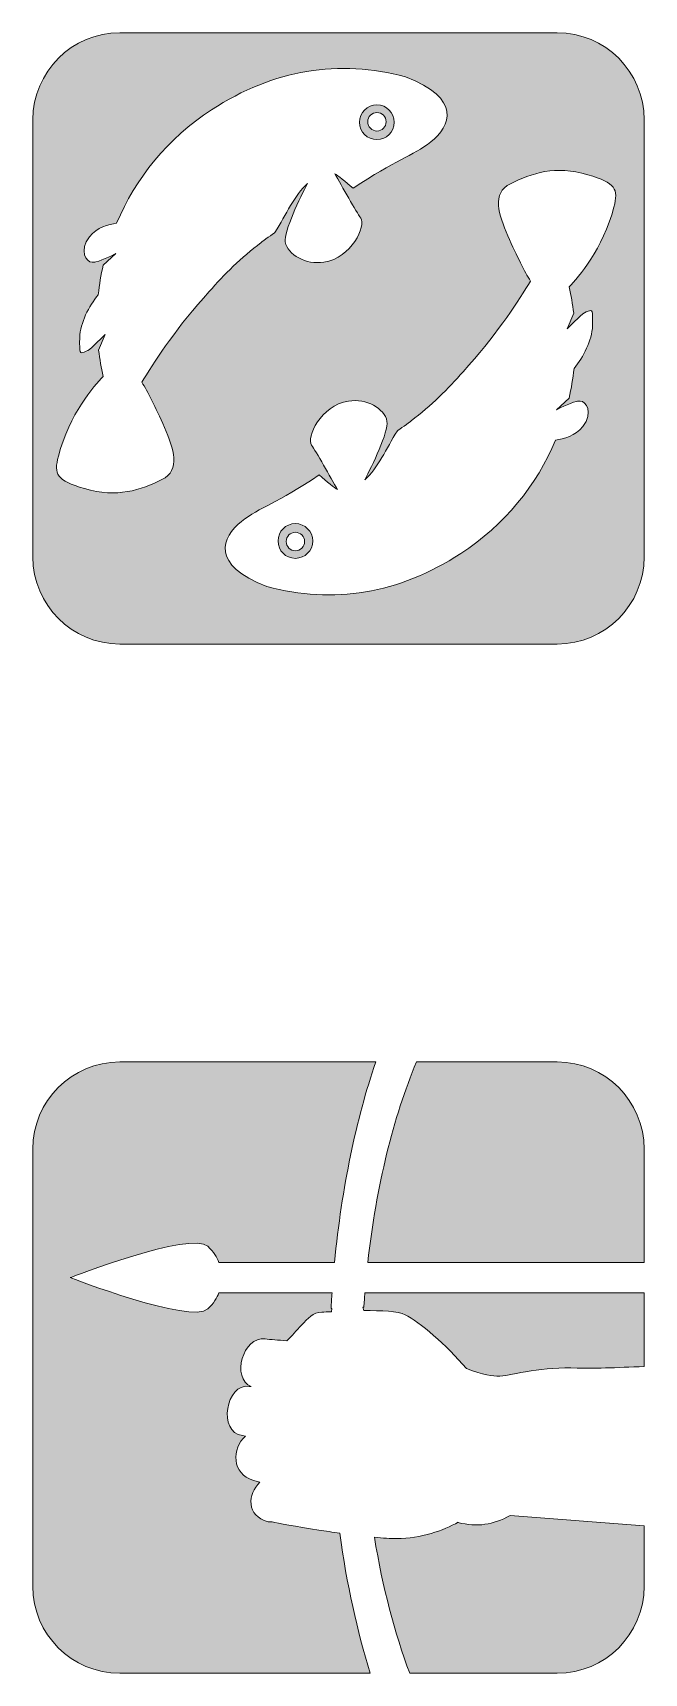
# Model space of a CAD drawing. Header units: inches. Extents: x 78 to 1162, y -895 to -77.
# Drawn here: x 1030 to 1162.1, y -892.3 to -537.7 of the extents above; entities that cross this region are included whole.
import ezdxf

# ---------------------------------------------------------------- set-up
doc = ezdxf.new("R2010")
doc.units = ezdxf.units.IN
doc.header["$MEASUREMENT"] = 0
doc.layers.add('Layer 1', color=7, linetype='Continuous')

# ---------------------------------------------------------------- blocks, each defined once
blk = doc.blocks.new('block 19')
at = {"layer": 'Layer 1', "true_color": 0x231f20}
h = blk.add_hatch(color=250, dxfattribs=at)
h.dxf.hatch_style = 2
edge = h.paths.add_edge_path()
edge.add_spline(control_points=[(1102.36, -556.93), (1102.36, -558.03), (1103.24, -558.93), (1104.34, -558.93), (1105.44, -558.93), (1106.33, -558.03), (1106.33, -556.93), (1106.33, -555.83), (1105.44, -554.94), (1104.34, -554.94), (1103.24, -554.94), (1102.36, -555.83), (1102.36, -556.93)], knot_values=[0, 0, 0, 0, 1, 1, 1, 2, 2, 2, 3, 3, 3, 4, 4, 4, 4], degree=3, periodic=1)
edge = h.paths.add_edge_path()
edge.add_spline(control_points=[(1100.59, -557.05), (1100.59, -554.98), (1102.27, -553.3), (1104.34, -553.3), (1106.41, -553.3), (1108.09, -554.98), (1108.09, -557.05), (1108.09, -559.12), (1106.41, -560.8), (1104.34, -560.8), (1102.27, -560.8), (1100.59, -559.12), (1100.59, -557.05)], knot_values=[0, 0, 0, 0, 1, 1, 1, 2, 2, 2, 3, 3, 3, 4, 4, 4, 4], degree=3, periodic=1)
edge = h.paths.add_edge_path()
edge.add_spline(control_points=[(1088.71, -647.66), (1088.71, -646.56), (1087.81, -645.67), (1086.71, -645.67), (1085.62, -645.67), (1084.72, -646.56), (1084.72, -647.66), (1084.72, -648.76), (1085.62, -649.66), (1086.71, -649.66), (1087.81, -649.66), (1088.71, -648.76), (1088.71, -647.66)], knot_values=[0, 0, 0, 0, 1, 1, 1, 2, 2, 2, 3, 3, 3, 4, 4, 4, 4], degree=3, periodic=1)
edge = h.paths.add_edge_path()
edge.add_spline(control_points=[(1090.46, -647.55), (1090.46, -649.62), (1088.78, -651.3), (1086.71, -651.3), (1084.64, -651.3), (1082.96, -649.62), (1082.96, -647.55), (1082.96, -645.48), (1084.64, -643.8), (1086.71, -643.8), (1088.78, -643.8), (1090.46, -645.48), (1090.46, -647.55)], knot_values=[0, 0, 0, 0, 1, 1, 1, 2, 2, 2, 3, 3, 3, 4, 4, 4, 4], degree=3, periodic=1)
edge = h.paths.add_edge_path()
edge.add_spline(control_points=[(1029.98, -556.51), (1029.98, -546.12), (1038.4, -537.7), (1048.79, -537.7), (1048.79, -537.7), (1143.29, -537.7), (1143.29, -537.7), (1153.68, -537.7), (1162.09, -546.12), (1162.09, -556.51), (1162.09, -556.51), (1162.09, -651.01), (1162.09, -651.01), (1162.09, -661.4), (1153.68, -669.82), (1143.29, -669.82), (1143.29, -669.82), (1048.79, -669.82), (1048.79, -669.82), (1038.4, -669.82), (1029.98, -661.4), (1029.98, -651.01), (1029.98, -651.01), (1029.98, -556.51), (1029.98, -556.51)], knot_values=[0, 0, 0, 0, 1, 1, 1, 2, 2, 2, 3, 3, 3, 4, 4, 4, 5, 5, 5, 6, 6, 6, 7, 7, 7, 8, 8, 8, 8], degree=3, periodic=1)
edge = h.paths.add_edge_path()
edge.add_spline(control_points=[(1068.6, -554.34), (1059.1, -560.51), (1052.17, -569.14), (1048.09, -578.85), (1046.45, -579.08), (1043.78, -579.76), (1042.23, -581.78), (1039.89, -584.83), (1041.53, -587.29), (1042.82, -587.29), (1043.02, -587.29), (1043.29, -587.27), (1043.59, -587.23), (1045.1, -586.82), (1047.92, -585.41), (1047.92, -585.41), (1047.92, -585.41), (1045.19, -587.9), (1045.19, -587.9), (1044.71, -590.02), (1044.35, -592.16), (1044.13, -594.31), (1042.08, -596.86), (1040.22, -600.36), (1040.12, -603.58), (1040, -607.21), (1040.24, -606.98), (1041.05, -606.75), (1041.26, -606.69), (1041.69, -606.48), (1042.22, -606.17), (1043.75, -604.81), (1045.63, -602.88), (1045.63, -602.88), (1045.63, -602.88), (1044.2, -606.3), (1044.2, -606.3), (1044.42, -608.21), (1044.75, -610.11), (1045.18, -612), (1043.22, -614.01), (1037.87, -620.15), (1035.51, -629.21), (1034.48, -633.17), (1035.06, -634.43), (1041.15, -636.22), (1048.21, -638.3), (1053.23, -636.54), (1057.89, -634.27), (1061.98, -632.28), (1060.42, -627.55), (1058.42, -623.03), (1056.39, -618.44), (1054.83, -615.26), (1053.54, -613.22), (1053.54, -613.22), (1054, -612.48), (1054, -612.48), (1056.8, -607.98), (1061.23, -601.13), (1068.1, -593.64), (1071.27, -589.92), (1075.03, -586.33), (1079.31, -583.02), (1079.71, -582.69), (1081.99, -581.09), (1082.31, -580.84), (1084.71, -576.96), (1086.52, -572.83), (1089.32, -570.27), (1087.82, -573.2), (1084.17, -580.66), (1084.54, -582.91), (1085.01, -585.72), (1089.03, -587.88), (1092.86, -587.29), (1098.95, -586.35), (1102.01, -579.39), (1100.83, -577.75), (1099.93, -576.49), (1096.71, -570.78), (1095.24, -568.16), (1095.91, -568.51), (1097.52, -569.84), (1099.2, -571.32), (1108.41, -565.12), (1111.92, -564.44), (1116, -561.26), (1120.26, -557.93), (1122.74, -551.85), (1110.51, -547.21), (1096.12, -543.33), (1082.08, -545.59), (1068.6, -554.34)], knot_values=[0, 0, 0, 0, 1, 1, 1, 2, 2, 2, 3, 3, 3, 4, 4, 4, 5, 5, 5, 6, 6, 6, 7, 7, 7, 8, 8, 8, 9, 9, 9, 10, 10, 10, 11, 11, 11, 12, 12, 12, 13, 13, 13, 14, 14, 14, 15, 15, 15, 16, 16, 16, 17, 17, 17, 18, 18, 18, 19, 19, 19, 20, 20, 20, 21, 21, 21, 22, 22, 22, 23, 23, 23, 24, 24, 24, 25, 25, 25, 26, 26, 26, 27, 27, 27, 28, 28, 28, 29, 29, 29, 30, 30, 30, 31, 31, 31, 31], degree=3, periodic=1)
edge = h.paths.add_edge_path()
edge.add_spline(control_points=[(1122.46, -650.26), (1131.96, -644.09), (1138.89, -635.46), (1142.96, -625.75), (1144.6, -625.51), (1147.28, -624.83), (1148.83, -622.82), (1151.17, -619.77), (1149.53, -617.3), (1148.24, -617.3), (1148.03, -617.3), (1147.77, -617.33), (1147.47, -617.37), (1145.96, -617.78), (1143.14, -619.18), (1143.14, -619.18), (1143.14, -619.18), (1145.87, -616.7), (1145.87, -616.7), (1146.34, -614.58), (1146.7, -612.44), (1146.93, -610.28), (1148.98, -607.74), (1150.83, -604.24), (1150.93, -601.02), (1151.06, -597.38), (1150.82, -597.62), (1150, -597.85), (1149.8, -597.91), (1149.37, -598.12), (1148.83, -598.43), (1147.3, -599.79), (1145.43, -601.72), (1145.43, -601.72), (1145.43, -601.72), (1146.86, -598.3), (1146.86, -598.3), (1146.63, -596.39), (1146.31, -594.49), (1145.88, -592.6), (1147.84, -590.59), (1153.2, -584.45), (1155.55, -575.38), (1156.57, -571.42), (1155.99, -570.17), (1149.9, -568.37), (1142.86, -566.3), (1137.83, -568.05), (1133.17, -570.32), (1129.08, -572.32), (1130.64, -577.04), (1132.64, -581.57), (1134.67, -586.16), (1136.23, -589.34), (1137.53, -591.37), (1137.53, -591.37), (1137.07, -592.12), (1137.07, -592.12), (1134.25, -596.62), (1129.83, -603.47), (1122.95, -610.95), (1119.79, -614.68), (1116.03, -618.27), (1111.75, -621.58), (1111.35, -621.91), (1109.07, -623.51), (1108.75, -623.75), (1106.35, -627.63), (1104.53, -631.76), (1101.74, -634.33), (1103.23, -631.4), (1106.88, -623.94), (1106.51, -621.69), (1106.04, -618.88), (1102.03, -616.72), (1098.2, -617.3), (1092.1, -618.25), (1089.05, -625.21), (1090.23, -626.85), (1091.12, -628.1), (1094.35, -633.82), (1095.82, -636.43), (1095.16, -636.09), (1093.54, -634.76), (1091.86, -633.28), (1082.65, -639.48), (1079.13, -640.16), (1075.06, -643.34), (1070.8, -646.66), (1068.32, -652.75), (1080.55, -657.39), (1094.93, -661.26), (1108.98, -659.01), (1122.46, -650.26)], knot_values=[0, 0, 0, 0, 1, 1, 1, 2, 2, 2, 3, 3, 3, 4, 4, 4, 5, 5, 5, 6, 6, 6, 7, 7, 7, 8, 8, 8, 9, 9, 9, 10, 10, 10, 11, 11, 11, 12, 12, 12, 13, 13, 13, 14, 14, 14, 15, 15, 15, 16, 16, 16, 17, 17, 17, 18, 18, 18, 19, 19, 19, 20, 20, 20, 21, 21, 21, 22, 22, 22, 23, 23, 23, 24, 24, 24, 25, 25, 25, 26, 26, 26, 27, 27, 27, 28, 28, 28, 29, 29, 29, 30, 30, 30, 31, 31, 31, 31], degree=3, periodic=1)
at = {"layer": 'Layer 1', "lineweight": 0}
for points, knots in [([(1029.98, -556.51), (1029.98, -546.12), (1038.4, -537.7), (1048.79, -537.7), (1048.79, -537.7), (1143.29, -537.7), (1143.29, -537.7), (1153.68, -537.7), (1162.09, -546.12), (1162.09, -556.51), (1162.09, -556.51), (1162.09, -651.01), (1162.09, -651.01), (1162.09, -661.4), (1153.68, -669.82), (1143.29, -669.82), (1143.29, -669.82), (1048.79, -669.82), (1048.79, -669.82), (1038.4, -669.82), (1029.98, -661.4), (1029.98, -651.01), (1029.98, -651.01), (1029.98, -556.51), (1029.98, -556.51)], [0, 0, 0, 0, 1, 1, 1, 2, 2, 2, 3, 3, 3, 4, 4, 4, 5, 5, 5, 6, 6, 6, 7, 7, 7, 8, 8, 8, 8]), ([(1068.6, -554.34), (1059.1, -560.51), (1052.17, -569.14), (1048.09, -578.85), (1046.45, -579.08), (1043.78, -579.76), (1042.23, -581.78), (1039.89, -584.83), (1041.53, -587.29), (1042.82, -587.29), (1043.02, -587.29), (1043.29, -587.27), (1043.59, -587.23), (1045.1, -586.82), (1047.92, -585.41), (1047.92, -585.41), (1047.92, -585.41), (1045.19, -587.9), (1045.19, -587.9), (1044.71, -590.02), (1044.35, -592.16), (1044.13, -594.31), (1042.08, -596.86), (1040.22, -600.36), (1040.12, -603.58), (1040, -607.21), (1040.24, -606.98), (1041.05, -606.75), (1041.26, -606.69), (1041.69, -606.48), (1042.22, -606.17), (1043.75, -604.81), (1045.63, -602.88), (1045.63, -602.88), (1045.63, -602.88), (1044.2, -606.3), (1044.2, -606.3), (1044.42, -608.21), (1044.75, -610.11), (1045.18, -612), (1043.22, -614.01), (1037.87, -620.15), (1035.51, -629.21), (1034.48, -633.17), (1035.06, -634.43), (1041.15, -636.22), (1048.21, -638.3), (1053.23, -636.54), (1057.89, -634.27), (1061.98, -632.28), (1060.42, -627.55), (1058.42, -623.03), (1056.39, -618.44), (1054.83, -615.26), (1053.54, -613.22), (1053.54, -613.22), (1054, -612.48), (1054, -612.48), (1056.8, -607.98), (1061.23, -601.13), (1068.1, -593.64), (1071.27, -589.92), (1075.03, -586.33), (1079.31, -583.02), (1079.71, -582.69), (1081.99, -581.09), (1082.31, -580.84), (1084.71, -576.96), (1086.52, -572.83), (1089.32, -570.27), (1087.82, -573.2), (1084.17, -580.66), (1084.54, -582.91), (1085.01, -585.72), (1089.03, -587.88), (1092.86, -587.29), (1098.95, -586.35), (1102.01, -579.39), (1100.83, -577.75), (1099.93, -576.49), (1096.71, -570.78), (1095.24, -568.16), (1095.91, -568.51), (1097.52, -569.84), (1099.2, -571.32), (1108.41, -565.12), (1111.92, -564.44), (1116, -561.26), (1120.26, -557.93), (1122.74, -551.85), (1110.51, -547.21), (1096.12, -543.33), (1082.08, -545.59), (1068.6, -554.34)], [0, 0, 0, 0, 1, 1, 1, 2, 2, 2, 3, 3, 3, 4, 4, 4, 5, 5, 5, 6, 6, 6, 7, 7, 7, 8, 8, 8, 9, 9, 9, 10, 10, 10, 11, 11, 11, 12, 12, 12, 13, 13, 13, 14, 14, 14, 15, 15, 15, 16, 16, 16, 17, 17, 17, 18, 18, 18, 19, 19, 19, 20, 20, 20, 21, 21, 21, 22, 22, 22, 23, 23, 23, 24, 24, 24, 25, 25, 25, 26, 26, 26, 27, 27, 27, 28, 28, 28, 29, 29, 29, 30, 30, 30, 31, 31, 31, 31]), ([(1100.59, -557.05), (1100.59, -554.98), (1102.27, -553.3), (1104.34, -553.3), (1106.41, -553.3), (1108.09, -554.98), (1108.09, -557.05), (1108.09, -559.12), (1106.41, -560.8), (1104.34, -560.8), (1102.27, -560.8), (1100.59, -559.12), (1100.59, -557.05)], [0, 0, 0, 0, 1, 1, 1, 2, 2, 2, 3, 3, 3, 4, 4, 4, 4]), ([(1102.36, -556.93), (1102.36, -558.03), (1103.24, -558.93), (1104.34, -558.93), (1105.44, -558.93), (1106.33, -558.03), (1106.33, -556.93), (1106.33, -555.83), (1105.44, -554.94), (1104.34, -554.94), (1103.24, -554.94), (1102.36, -555.83), (1102.36, -556.93)], [0, 0, 0, 0, 1, 1, 1, 2, 2, 2, 3, 3, 3, 4, 4, 4, 4]), ([(1122.46, -650.26), (1131.96, -644.09), (1138.89, -635.46), (1142.96, -625.75), (1144.6, -625.51), (1147.28, -624.83), (1148.83, -622.82), (1151.17, -619.77), (1149.53, -617.3), (1148.24, -617.3), (1148.03, -617.3), (1147.77, -617.33), (1147.47, -617.37), (1145.96, -617.78), (1143.14, -619.18), (1143.14, -619.18), (1143.14, -619.18), (1145.87, -616.7), (1145.87, -616.7), (1146.34, -614.58), (1146.7, -612.44), (1146.93, -610.28), (1148.98, -607.74), (1150.83, -604.24), (1150.93, -601.02), (1151.06, -597.38), (1150.82, -597.62), (1150, -597.85), (1149.8, -597.91), (1149.37, -598.12), (1148.83, -598.43), (1147.3, -599.79), (1145.43, -601.72), (1145.43, -601.72), (1145.43, -601.72), (1146.86, -598.3), (1146.86, -598.3), (1146.63, -596.39), (1146.31, -594.49), (1145.88, -592.6), (1147.84, -590.59), (1153.2, -584.45), (1155.55, -575.38), (1156.57, -571.42), (1155.99, -570.17), (1149.9, -568.37), (1142.86, -566.3), (1137.83, -568.05), (1133.17, -570.32), (1129.08, -572.32), (1130.64, -577.04), (1132.64, -581.57), (1134.67, -586.16), (1136.23, -589.34), (1137.53, -591.37), (1137.53, -591.37), (1137.07, -592.12), (1137.07, -592.12), (1134.25, -596.62), (1129.83, -603.47), (1122.95, -610.95), (1119.79, -614.68), (1116.03, -618.27), (1111.75, -621.58), (1111.35, -621.91), (1109.07, -623.51), (1108.75, -623.75), (1106.35, -627.63), (1104.53, -631.76), (1101.74, -634.33), (1103.23, -631.4), (1106.88, -623.94), (1106.51, -621.69), (1106.04, -618.88), (1102.03, -616.72), (1098.2, -617.3), (1092.1, -618.25), (1089.05, -625.21), (1090.23, -626.85), (1091.12, -628.1), (1094.35, -633.82), (1095.82, -636.43), (1095.16, -636.09), (1093.54, -634.76), (1091.86, -633.28), (1082.65, -639.48), (1079.13, -640.16), (1075.06, -643.34), (1070.8, -646.66), (1068.32, -652.75), (1080.55, -657.39), (1094.93, -661.26), (1108.98, -659.01), (1122.46, -650.26)], [0, 0, 0, 0, 1, 1, 1, 2, 2, 2, 3, 3, 3, 4, 4, 4, 5, 5, 5, 6, 6, 6, 7, 7, 7, 8, 8, 8, 9, 9, 9, 10, 10, 10, 11, 11, 11, 12, 12, 12, 13, 13, 13, 14, 14, 14, 15, 15, 15, 16, 16, 16, 17, 17, 17, 18, 18, 18, 19, 19, 19, 20, 20, 20, 21, 21, 21, 22, 22, 22, 23, 23, 23, 24, 24, 24, 25, 25, 25, 26, 26, 26, 27, 27, 27, 28, 28, 28, 29, 29, 29, 30, 30, 30, 31, 31, 31, 31]), ([(1090.46, -647.55), (1090.46, -649.62), (1088.78, -651.3), (1086.71, -651.3), (1084.64, -651.3), (1082.96, -649.62), (1082.96, -647.55), (1082.96, -645.48), (1084.64, -643.8), (1086.71, -643.8), (1088.78, -643.8), (1090.46, -645.48), (1090.46, -647.55)], [0, 0, 0, 0, 1, 1, 1, 2, 2, 2, 3, 3, 3, 4, 4, 4, 4]), ([(1088.71, -647.66), (1088.71, -646.56), (1087.81, -645.67), (1086.71, -645.67), (1085.62, -645.67), (1084.72, -646.56), (1084.72, -647.66), (1084.72, -648.76), (1085.62, -649.66), (1086.71, -649.66), (1087.81, -649.66), (1088.71, -648.76), (1088.71, -647.66)], [0, 0, 0, 0, 1, 1, 1, 2, 2, 2, 3, 3, 3, 4, 4, 4, 4])]:
    blk.add_open_spline(points, degree=3, knots=knots, dxfattribs=at)
blk = doc.blocks.new('block 21')
at = {"layer": 'Layer 1', "true_color": 0x231f20}
h = blk.add_hatch(color=250, dxfattribs=at)
h.dxf.hatch_style = 2
edge = h.paths.add_edge_path()
edge.add_spline(control_points=[(1029.97, -778.98), (1029.97, -768.59), (1038.39, -760.17), (1048.78, -760.17), (1048.78, -760.17), (1104.09, -760.17), (1104.09, -760.17), (1099.86, -772.49), (1096.75, -787.26), (1095.18, -803.49), (1095.18, -803.49), (1070.15, -803.49), (1070.15, -803.49), (1069.78, -802.43), (1069.07, -801.22), (1067.79, -800.01), (1064.22, -796.62), (1038.08, -806.78), (1038.08, -806.78), (1038.08, -806.78), (1064.22, -816.93), (1067.79, -813.55), (1069.07, -812.34), (1069.78, -811.13), (1070.15, -810.07), (1070.15, -810.07), (1094.63, -810.07), (1094.63, -810.07), (1094.56, -811.19), (1094.49, -812.31), (1094.42, -813.43), (1094.42, -813.43), (1094.56, -813.42), (1094.56, -813.42), (1094.56, -813.42), (1094.5, -814.14), (1094.5, -814.14), (1093.69, -814.18), (1092.98, -814.22), (1092.44, -814.24), (1090.56, -814.31), (1089.41, -815.55), (1088.01, -817.09), (1086.95, -818.25), (1085.95, -819.37), (1084.9, -820.43), (1082.92, -820.28), (1081.36, -820.18), (1080.2, -820.02), (1075.39, -819.36), (1072.79, -828.58), (1077.15, -830.34), (1077.15, -830.34), (1076.76, -830.28), (1076.76, -830.28), (1071.71, -829.54), (1069.88, -840.22), (1075.28, -840.93), (1075.28, -840.93), (1075.95, -841.02), (1075.95, -841.02), (1072.92, -843.59), (1072.91, -849.31), (1077.67, -850.6), (1077.67, -850.6), (1079.06, -851), (1079.06, -851), (1076.31, -853.53), (1076.08, -858.3), (1080.81, -859.54), (1080.81, -859.54), (1081.67, -859.58), (1081.67, -859.58), (1082.87, -859.81), (1086.87, -860.58), (1091.76, -861.34), (1093.23, -861.57), (1094.76, -861.8), (1096.29, -862.01), (1097.82, -873.05), (1100.07, -883.25), (1102.9, -892.29), (1102.9, -892.29), (1048.78, -892.29), (1048.78, -892.29), (1038.39, -892.29), (1029.97, -883.87), (1029.97, -873.48), (1029.97, -873.48), (1029.97, -778.98), (1029.97, -778.98)], knot_values=[0, 0, 0, 0, 1, 1, 1, 2, 2, 2, 3, 3, 3, 4, 4, 4, 5, 5, 5, 6, 6, 6, 7, 7, 7, 8, 8, 8, 9, 9, 9, 10, 10, 10, 11, 11, 11, 12, 12, 12, 13, 13, 13, 14, 14, 14, 15, 15, 15, 16, 16, 16, 17, 17, 17, 18, 18, 18, 19, 19, 19, 20, 20, 20, 21, 21, 21, 22, 22, 22, 23, 23, 23, 24, 24, 24, 25, 25, 25, 26, 26, 26, 27, 27, 27, 28, 28, 28, 29, 29, 29, 30, 30, 30, 30], degree=3, periodic=1)
edge = h.paths.add_edge_path()
edge.add_spline(control_points=[(1112.86, -760.17), (1112.86, -760.17), (1143.29, -760.17), (1143.29, -760.17), (1153.67, -760.17), (1162.09, -768.59), (1162.09, -778.98), (1162.09, -778.98), (1162.09, -803.49), (1162.09, -803.49), (1162.09, -803.49), (1102.37, -803.49), (1102.37, -803.49), (1104.22, -786.96), (1107.88, -772.12), (1112.86, -760.17)], knot_values=[0, 0, 0, 0, 1, 1, 1, 2, 2, 2, 3, 3, 3, 4, 4, 4, 5, 5, 5, 5], degree=3, periodic=1)
edge = h.paths.add_edge_path()
edge.add_spline(control_points=[(1162.09, -810.07), (1162.09, -810.07), (1162.09, -825.98), (1162.09, -825.98), (1156.19, -826.26), (1150.46, -826.46), (1147.63, -826.34), (1144, -826.2), (1140.52, -826.52), (1137.65, -826.94), (1130.88, -827.93), (1131.14, -829.12), (1123.68, -826.44), (1119.37, -821.28), (1113.48, -816.35), (1110.44, -814.79), (1108.96, -814.03), (1105.26, -813.87), (1101.5, -813.91), (1101.5, -813.91), (1101.3, -813.2), (1101.3, -813.2), (1101.3, -813.2), (1101.51, -813.19), (1101.51, -813.19), (1101.58, -812.15), (1101.66, -811.11), (1101.74, -810.07), (1101.74, -810.07), (1162.09, -810.07), (1162.09, -810.07)], knot_values=[0, 0, 0, 0, 1, 1, 1, 2, 2, 2, 3, 3, 3, 4, 4, 4, 5, 5, 5, 6, 6, 6, 7, 7, 7, 8, 8, 8, 9, 9, 9, 10, 10, 10, 10], degree=3, periodic=1)
edge = h.paths.add_edge_path()
edge.add_spline(control_points=[(1103.79, -862.91), (1105.63, -863.08), (1107.29, -863.18), (1108.62, -863.18), (1113.83, -863.18), (1118.73, -861.46), (1121.9, -859.64), (1121.9, -859.64), (1121.88, -859.73), (1121.88, -859.73), (1126.03, -860.73), (1129.41, -860.25), (1133.13, -858.19), (1133.13, -858.19), (1162.09, -860.44), (1162.09, -860.44), (1162.09, -860.44), (1162.09, -873.48), (1162.09, -873.48), (1162.09, -883.87), (1153.67, -892.29), (1143.29, -892.29), (1143.29, -892.29), (1111.43, -892.29), (1111.43, -892.29), (1108.19, -883.68), (1105.59, -873.75), (1103.79, -862.91)], knot_values=[0, 0, 0, 0, 1, 1, 1, 2, 2, 2, 3, 3, 3, 4, 4, 4, 5, 5, 5, 6, 6, 6, 7, 7, 7, 8, 8, 8, 9, 9, 9, 9], degree=3, periodic=1)
at = {"layer": 'Layer 1', "lineweight": 0}
for points, knots in [([(1029.97, -778.98), (1029.97, -768.59), (1038.39, -760.17), (1048.78, -760.17), (1048.78, -760.17), (1104.09, -760.17), (1104.09, -760.17), (1099.86, -772.49), (1096.75, -787.26), (1095.18, -803.49), (1095.18, -803.49), (1070.15, -803.49), (1070.15, -803.49), (1069.78, -802.43), (1069.07, -801.22), (1067.79, -800.01), (1064.22, -796.62), (1038.08, -806.78), (1038.08, -806.78), (1038.08, -806.78), (1064.22, -816.93), (1067.79, -813.55), (1069.07, -812.34), (1069.78, -811.13), (1070.15, -810.07), (1070.15, -810.07), (1094.63, -810.07), (1094.63, -810.07), (1094.56, -811.19), (1094.49, -812.31), (1094.42, -813.43), (1094.42, -813.43), (1094.56, -813.42), (1094.56, -813.42), (1094.56, -813.42), (1094.5, -814.14), (1094.5, -814.14), (1093.69, -814.18), (1092.98, -814.22), (1092.44, -814.24), (1090.56, -814.31), (1089.41, -815.55), (1088.01, -817.09), (1086.95, -818.25), (1085.95, -819.37), (1084.9, -820.43), (1082.92, -820.28), (1081.36, -820.18), (1080.2, -820.02), (1075.39, -819.36), (1072.79, -828.58), (1077.15, -830.34), (1077.15, -830.34), (1076.76, -830.28), (1076.76, -830.28), (1071.71, -829.54), (1069.88, -840.22), (1075.28, -840.93), (1075.28, -840.93), (1075.95, -841.02), (1075.95, -841.02), (1072.92, -843.59), (1072.91, -849.31), (1077.67, -850.6), (1077.67, -850.6), (1079.06, -851), (1079.06, -851), (1076.31, -853.53), (1076.08, -858.3), (1080.81, -859.54), (1080.81, -859.54), (1081.67, -859.58), (1081.67, -859.58), (1082.87, -859.81), (1086.87, -860.58), (1091.76, -861.34), (1093.23, -861.57), (1094.76, -861.8), (1096.29, -862.01), (1097.82, -873.05), (1100.07, -883.25), (1102.9, -892.29), (1102.9, -892.29), (1048.78, -892.29), (1048.78, -892.29), (1038.39, -892.29), (1029.97, -883.87), (1029.97, -873.48), (1029.97, -873.48), (1029.97, -778.98), (1029.97, -778.98)], [0, 0, 0, 0, 1, 1, 1, 2, 2, 2, 3, 3, 3, 4, 4, 4, 5, 5, 5, 6, 6, 6, 7, 7, 7, 8, 8, 8, 9, 9, 9, 10, 10, 10, 11, 11, 11, 12, 12, 12, 13, 13, 13, 14, 14, 14, 15, 15, 15, 16, 16, 16, 17, 17, 17, 18, 18, 18, 19, 19, 19, 20, 20, 20, 21, 21, 21, 22, 22, 22, 23, 23, 23, 24, 24, 24, 25, 25, 25, 26, 26, 26, 27, 27, 27, 28, 28, 28, 29, 29, 29, 30, 30, 30, 30]), ([(1112.86, -760.17), (1112.86, -760.17), (1143.29, -760.17), (1143.29, -760.17), (1153.67, -760.17), (1162.09, -768.59), (1162.09, -778.98), (1162.09, -778.98), (1162.09, -803.49), (1162.09, -803.49), (1162.09, -803.49), (1102.37, -803.49), (1102.37, -803.49), (1104.22, -786.96), (1107.88, -772.12), (1112.86, -760.17)], [0, 0, 0, 0, 1, 1, 1, 2, 2, 2, 3, 3, 3, 4, 4, 4, 5, 5, 5, 5]), ([(1162.09, -810.07), (1162.09, -810.07), (1162.09, -825.98), (1162.09, -825.98), (1156.19, -826.26), (1150.46, -826.46), (1147.63, -826.34), (1144, -826.2), (1140.52, -826.52), (1137.65, -826.94), (1130.88, -827.93), (1131.14, -829.12), (1123.68, -826.44), (1119.37, -821.28), (1113.48, -816.35), (1110.44, -814.79), (1108.96, -814.03), (1105.26, -813.87), (1101.5, -813.91), (1101.5, -813.91), (1101.3, -813.2), (1101.3, -813.2), (1101.3, -813.2), (1101.51, -813.19), (1101.51, -813.19), (1101.58, -812.15), (1101.66, -811.11), (1101.74, -810.07), (1101.74, -810.07), (1162.09, -810.07), (1162.09, -810.07)], [0, 0, 0, 0, 1, 1, 1, 2, 2, 2, 3, 3, 3, 4, 4, 4, 5, 5, 5, 6, 6, 6, 7, 7, 7, 8, 8, 8, 9, 9, 9, 10, 10, 10, 10]), ([(1103.79, -862.91), (1105.63, -863.08), (1107.29, -863.18), (1108.62, -863.18), (1113.83, -863.18), (1118.73, -861.46), (1121.9, -859.64), (1121.9, -859.64), (1121.88, -859.73), (1121.88, -859.73), (1126.03, -860.73), (1129.41, -860.25), (1133.13, -858.19), (1133.13, -858.19), (1162.09, -860.44), (1162.09, -860.44), (1162.09, -860.44), (1162.09, -873.48), (1162.09, -873.48), (1162.09, -883.87), (1153.67, -892.29), (1143.29, -892.29), (1143.29, -892.29), (1111.43, -892.29), (1111.43, -892.29), (1108.19, -883.68), (1105.59, -873.75), (1103.79, -862.91)], [0, 0, 0, 0, 1, 1, 1, 2, 2, 2, 3, 3, 3, 4, 4, 4, 5, 5, 5, 6, 6, 6, 7, 7, 7, 8, 8, 8, 9, 9, 9, 9])]:
    blk.add_open_spline(points, degree=3, knots=knots, dxfattribs=at)

msp = doc.modelspace()

# ---------------------------------------------------------------- block references
at = {"layer": 'Layer 1'}
for name in ['block 19', 'block 21']:
    msp.add_blockref(name, (0, 0), dxfattribs=at)

doc.saveas('drawing.dxf')
